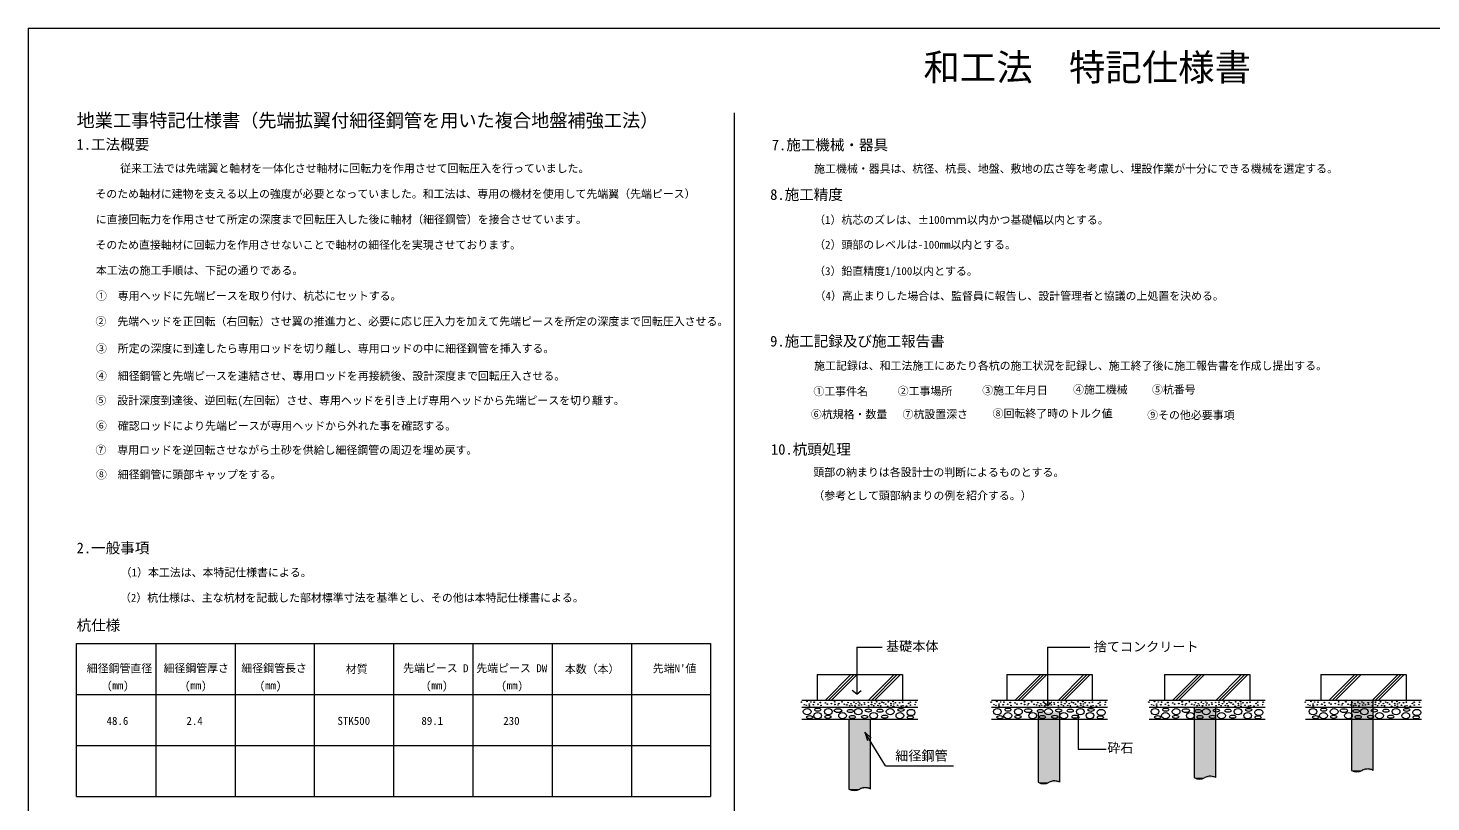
# Model space of a CAD drawing. Units: millimetres, scale not verified. Extents: x -18644 to 27889, y -13314 to 13091.
# Drawn here: x -18644 to 6098, y -561 to 13091 of the extents above; entities that cross this region are included whole.
import ezdxf
from ezdxf.enums import TextEntityAlignment as Align

# ---------------------------------------------------------------- set-up
doc = ezdxf.new("R2010")
doc.units = ezdxf.units.MM
doc.header["$LTSCALE"] = 100
for name, color, linetype, lineweight in [('0-0', 7, 'Continuous', 18), ('0-2', 7, 'Continuous', 18), ('0-3', 2, 'Continuous', 18)]:
    doc.layers.add(name, color=color, linetype=linetype, lineweight=lineweight)
doc.styles.add('ＭＳ ゴシック', font='')
doc.styles.get('ＭＳ ゴシック').set_extended_font_data('MS Gothic')

msp = doc.modelspace()

# ---------------------------------------------------------------- hatches: boundary and pattern name
at = {"layer": '0-0'}
for points in [[(4959.2, 19.9, 0.10158), (4886.2, -4.4)], [(5077.5, -4.4, 0.16196), (4959.2, 19.9)], [(-827.9, -214.8, 0.26795), (-636.6, -214.8)], [(-563.6, -190.5, 0.10158), (-636.6, -214.8)], [(-445.3, -214.8, 0.16196), (-563.6, -190.5)], [(1920.1, -131.5, 0.26795), (2111.4, -131.5)], [(2184.4, -107.3, 0.10158), (2111.4, -131.5)], [(2302.7, -131.5, 0.16196), (2184.4, -107.3)], [(4694.9, -4.4, 0.26795), (4886.2, -4.4)], [(-4166.8, -333.2, 0.26795), (-3975.5, -333.2)], [(-3902.5, -308.9, 0.10158), (-3975.5, -333.2)], [(-3784.2, -333.2, 0.16196), (-3902.5, -308.9)]]:
    msp.add_hatch(color=8, dxfattribs=at).paths.add_polyline_path(points)

# ---------------------------------------------------------------- linework, layer by layer
at = {"layer": '0-0', "color": 4}
for p, q in [((-4026.9, 2169.8), (-4026.9, 1341.5)), ((-4026.9, 2169.8), (-3581.5, 2169.8)), ((-665.4, 2169.8), (81.9, 2169.8)), ((-665.4, 2169.8), (-665.4, 1137)), ((-4026.9, 1341.5), (-4110.6, 1407.5)), ((-4026.9, 1341.5), (-3949.4, 1407.6)), ((-665.4, 1137), (-749.1, 1202.9)), ((-665.4, 1137), (-588, 1203)), ((-121.4, 976.2), (-131.7, 923.8)), ((-121.4, 976.2), (-121.4, 368.2)), ((-121.4, 976.2), (-111.6, 924.3)), ((-3883.5, 668.4), (-3771.9, 562.4)), ((-121.4, 368.2), (367.5, 368.2)), ((-3519.5, 74), (-3149.9, 74)), ((-3149.9, 74), (-2323.4, 74))]:
    msp.add_line(p, q, dxfattribs=at)
at = {"layer": '0-0'}
for p, q in [((-4727.5, 1685.8), (-4727.5, 1228.6)), ((-4727.5, 1685.8), (-3223.5, 1685.8)), ((-4587.3, 1228.6), (-4130.1, 1685.8)), ((-4532.8, 1228.6), (-4075.7, 1685.8)), ((-4478.4, 1228.6), (-4021.3, 1685.8)), ((-3825.3, 1228.6), (-3368.1, 1685.8)), ((-3770.9, 1228.6), (-3313.7, 1685.8)), ((-3716.4, 1228.6), (-3259.3, 1685.8)), ((-3223.5, 1685.8), (-3223.5, 1228.6)), ((-1381, 1685.8), (-1381, 1228.6)), ((-1381, 1685.8), (123, 1685.8)), ((-1240.7, 1228.6), (-783.6, 1685.8)), ((-1186.3, 1228.6), (-729.1, 1685.8)), ((-1131.8, 1228.6), (-674.7, 1685.8)), ((-478.7, 1228.6), (-21.6, 1685.8)), ((-424.3, 1228.6), (32.8, 1685.8)), ((-369.9, 1228.6), (87.3, 1685.8)), ((123, 1685.8), (123, 1228.6)), ((1399.7, 1685.8), (1399.7, 1228.6)), ((1399.7, 1685.8), (2903.7, 1685.8)), ((1539.9, 1228.6), (1997.1, 1685.8)), ((1594.4, 1228.6), (2051.5, 1685.8)), ((1648.8, 1228.6), (2105.9, 1685.8)), ((2301.9, 1228.6), (2759.1, 1685.8)), ((2356.3, 1228.6), (2813.5, 1685.8)), ((2410.8, 1228.6), (2867.9, 1685.8)), ((2903.7, 1685.8), (2903.7, 1228.6)), ((4158.9, 1685.8), (4158.9, 1228.6)), ((4158.9, 1685.8), (5662.9, 1685.8)), ((4299.2, 1228.6), (4756.3, 1685.8)), ((4353.6, 1228.6), (4810.7, 1685.8)), ((4408, 1228.6), (4865.2, 1685.8)), ((5061.2, 1228.6), (5518.3, 1685.8)), ((5115.6, 1228.6), (5572.7, 1685.8)), ((5170, 1228.6), (5627.1, 1685.8)), ((5662.9, 1685.8), (5662.9, 1228.6)), ((-2952.1, 1228.6), (-4998.9, 1228.6)), ((-2952.1, 1107.5), (-4998.9, 1107.5)), ((394.4, 1228.6), (-1652.3, 1228.6)), ((394.4, 1107.5), (-1652.3, 1107.5)), ((-827.9, 1018), (-827.9, -214.8)), ((-445.3, -214.8), (-445.3, 1018)), ((3175.1, 1228.6), (1128.3, 1228.6)), ((3175.1, 1107.5), (1128.3, 1107.5)), ((1920.1, 1101.3), (1920.1, -131.5)), ((2302.7, -131.5), (2302.7, 1101.3)), ((5934.3, 1228.6), (3887.5, 1228.6)), ((5934.3, 1107.5), (3887.5, 1107.5)), ((4694.9, 1228.5), (4694.9, -4.4)), ((5077.5, -4.4), (5077.5, 1228.5)), ((-4998.9, 899.1), (-2952.1, 899.1)), ((-4166.8, 899.7), (-4166.8, -333.2)), ((-3784.2, -333.2), (-3784.2, 899.7)), ((-1652.3, 899.1), (394.4, 899.1)), ((1128.3, 899.1), (3175.1, 899.1)), ((3887.5, 899.1), (5934.3, 899.1))]:
    msp.add_line(p, q, dxfattribs=at)
at = {"layer": '0-0', "color": 4}
msp.add_lwpolyline([(-3519.5, 74), (-3883.5, 668.4), (-3839.8, 520.8)], dxfattribs=at)
at = {"layer": '0-0'}
for centre in [(-5004.4, 1201.2), (-4954.2, 1154.7), (-4918.9, 1143.6), (-4904, 1212.4), (-4866.8, 1165.9), (-4865, 1134.3), (-4838.9, 1203.1), (-4792.5, 1152.9), (-4779.5, 1199.3), (-4712.5, 1162.2), (-4669.8, 1193.8), (-4656.8, 1141.7), (-4582.4, 1186.3), (-4549, 1164), (-4474.6, 1175.2), (-4417, 1204.9), (-4413.3, 1158.5), (-4359.4, 1149.2), (-4344.5, 1175.2), (-4288.8, 1204.9), (-4247.9, 1162.2), (-4203.3, 1151), (-4182.8, 1191.9), (-4153.1, 1136.2), (-4130.8, 1171.5), (-4112.2, 1143.6), (-4076.9, 1199.3), (-4058.3, 1134.3), (-4043.4, 1173.3), (-4002.6, 1203.1), (-3991.4, 1147.3), (-3976.5, 1182.6), (-3944.9, 1151), (-3894.7, 1190.1), (-3889.2, 1162.2), (-3826, 1195.6), (-3818.5, 1136.2), (-3768.4, 1158.5), (-3766.5, 1199.3), (-3729.3, 1136.2), (-3705.2, 1173.3), (-3677.3, 1204.9), (-3655, 1141.7), (-3627.1, 1175.2), (-3606.7, 1134.3), (-3586.2, 1201.2), (-3552.8, 1188.2), (-3517.4, 1162.2), (-3482.1, 1126.9), (-3472.8, 1204.9), (-3426.4, 1177), (-3422.7, 1145.4), (-3387.3, 1210.5), (-3379.9, 1126.9), (-3378, 1167.8), (-3346.5, 1188.2), (-3307.4, 1145.4), (-3272.1, 1188.2), (-3244.2, 1128.7), (-3220.1, 1199.3), (-3210.8, 1138), (-3151.3, 1128.7), (-3114.1, 1177), (-3084.4, 1197.5), (-3082.5, 1147.3), (-2998.9, 1154.7), (-2987.7, 1197.5), (-1657.8, 1201.2), (-1607.6, 1154.7), (-1572.3, 1143.6), (-1557.4, 1212.4), (-1520.3, 1165.9), (-1518.4, 1134.3), (-1492.4, 1203.1), (-1445.9, 1152.9), (-1432.9, 1199.3), (-1366, 1162.2), (-1323.2, 1193.8), (-1310.2, 1141.7), (-1235.9, 1186.3), (-1202.4, 1164), (-1128.1, 1175.2), (-1070.5, 1204.9), (-1066.7, 1158.5), (-1012.8, 1149.2), (-998, 1175.2), (-942.2, 1204.9), (-901.3, 1162.2), (-856.7, 1151), (-836.3, 1191.9), (-806.5, 1136.2), (-784.2, 1171.5), (-765.7, 1143.6), (-730.3, 1199.3), (-711.8, 1134.3), (-696.9, 1173.3), (-656, 1203.1), (-644.8, 1147.3), (-630, 1182.6), (-598.4, 1151), (-548.2, 1190.1), (-542.6, 1162.2), (-479.4, 1195.6), (-472, 1136.2), (-421.8, 1158.5), (-419.9, 1199.3), (-382.8, 1136.2), (-358.6, 1173.3), (-330.7, 1204.9), (-308.4, 1141.7), (-280.5, 1175.2), (-260.1, 1134.3), (-239.7, 1201.2), (-206.2, 1188.2), (-170.9, 1162.2), (-135.6, 1126.9), (-126.3, 1204.9), (-79.8, 1177), (-76.1, 1145.4), (-40.8, 1210.5), (-33.3, 1126.9), (-31.5, 1167.8), (0.1, 1188.2), (39.1, 1145.4), (74.5, 1188.2), (102.3, 1128.7), (126.5, 1199.3), (135.8, 1138), (195.3, 1128.7), (232.4, 1177), (262.2, 1197.5), (264, 1147.3), (347.7, 1154.7), (358.8, 1197.5), (1122.8, 1201.2), (1173, 1154.7), (1208.3, 1143.6), (1223.2, 1212.4), (1260.4, 1165.9), (1262.2, 1134.3), (1288.3, 1203.1), (1334.7, 1152.9), (1347.7, 1199.3), (1414.6, 1162.2), (1457.4, 1193.8), (1470.4, 1141.7), (1544.7, 1186.3), (1578.2, 1164), (1652.5, 1175.2), (1710.2, 1204.9), (1713.9, 1158.5), (1767.8, 1149.2), (1782.7, 1175.2), (1838.4, 1204.9), (1879.3, 1162.2), (1923.9, 1151), (1944.4, 1191.9), (1974.1, 1136.2), (1996.4, 1171.5), (2015, 1143.6), (2050.3, 1199.3), (2068.9, 1134.3), (2083.8, 1173.3), (2124.6, 1203.1), (2135.8, 1147.3), (2150.7, 1182.6), (2182.3, 1151), (2232.4, 1190.1), (2238, 1162.2), (2301.2, 1195.6), (2308.6, 1136.2), (2358.8, 1158.5), (2360.7, 1199.3), (2397.9, 1136.2), (2422, 1173.3), (2449.9, 1204.9), (2472.2, 1141.7), (2500.1, 1175.2), (2520.5, 1134.3), (2541, 1201.2), (2574.4, 1188.2), (2609.7, 1162.2), (2645.1, 1126.9), (2654.4, 1204.9), (2700.8, 1177), (2704.5, 1145.4), (2739.8, 1210.5), (2747.3, 1126.9), (2749.1, 1167.8), (2780.7, 1188.2), (2819.8, 1145.4), (2855.1, 1188.2), (2883, 1128.7), (2907.1, 1199.3), (2916.4, 1138), (2975.9, 1128.7), (3013.1, 1177), (3042.8, 1197.5), (3044.7, 1147.3), (3128.3, 1154.7), (3139.5, 1197.5), (3882.1, 1201.2), (3932.3, 1154.7), (3967.6, 1143.6), (3982.4, 1212.4), (4019.6, 1165.9), (4021.5, 1134.3), (4047.5, 1203.1), (4094, 1152.9), (4107, 1199.3), (4173.9, 1162.2), (4216.6, 1193.8), (4229.6, 1141.7), (4304, 1186.3), (4337.4, 1164), (4411.8, 1175.2), (4469.4, 1204.9), (4473.1, 1158.5), (4527, 1149.2), (4541.9, 1175.2), (4597.7, 1204.9), (4638.5, 1162.2), (4683.2, 1151), (4703.6, 1191.9), (4733.3, 1136.2), (4755.6, 1171.5), (4774.2, 1143.6), (4809.5, 1199.3), (4828.1, 1134.3), (4843, 1173.3), (4883.9, 1203.1), (4895, 1147.3), (4909.9, 1182.6), (4941.5, 1151), (4991.7, 1190.1), (4997.3, 1162.2), (5060.5, 1195.6), (5067.9, 1136.2), (5118.1, 1158.5), (5119.9, 1199.3), (5157.1, 1136.2), (5181.3, 1173.3), (5209.1, 1204.9), (5231.4, 1141.7), (5259.3, 1175.2), (5279.8, 1134.3), (5300.2, 1201.2), (5333.7, 1188.2), (5369, 1162.2), (5404.3, 1126.9), (5413.6, 1204.9), (5460.1, 1177), (5463.8, 1145.4), (5499.1, 1210.5), (5506.5, 1126.9), (5508.4, 1167.8), (5540, 1188.2), (5579, 1145.4), (5614.3, 1188.2), (5642.2, 1128.7), (5666.4, 1199.3), (5675.7, 1138), (5735.1, 1128.7), (5772.3, 1177), (5802, 1197.5), (5803.9, 1147.3), (5887.5, 1154.7), (5898.7, 1197.5)]:
    msp.add_circle(centre, 5, dxfattribs=at)
for centre, start, end in [((4981.9, -170.1), 96.79905, 120), ((4981.9, -170.1), 60, 96.79905), ((-732.3, -49.1), 240, 300), ((-541, -380.5), 96.79905, 120), ((-541, -380.5), 60, 96.79905), ((2015.7, 34.1), 240, 300), ((2207, -297.2), 96.79905, 120), ((2207, -297.2), 60, 96.79905), ((4790.6, 161.3), 240, 300), ((-4071.2, -167.5), 240, 300), ((-3879.9, -498.9), 96.79905, 120), ((-3879.9, -498.9), 60, 96.79905)]:
    msp.add_arc(centre, 191.3, start, end, dxfattribs=at)
for centre, major_axis, ratio in [((-4902.4, 1033.6), (68.6, 0), 0.8), ((-4718.1, 963.1), (68.6, 0), 0.8), ((-4716.9, 1066.4), (54.8, 0), 0.5), ((-4531, 1033.6), (68.6, 0), 0.8), ((-4359.2, 1049.9), (65.2, 0), 0.5), ((-4278.9, 963.1), (68.6, 0), 0.8), ((-4142.3, 1043.3), (54.8, 0), 0.5), ((-3999.6, 1033.6), (68.6, 0), 0.8), ((-3822.7, 1053.2), (54.8, 0), 0.5), ((-3731.2, 963.1), (68.6, 0), 0.8), ((-3617.4, 1048.2), (54.8, 0), 0.5), ((-3438.4, 1033.6), (68.6, 0), 0.8), ((-3267.6, 963.1), (68.6, 0), 0.8), ((-3249.9, 1063.1), (54.8, 0), 0.5), ((-3072.4, 1017.4), (68.6, 0), 0.8), ((-1548.7, 1033.6), (68.6, 0), 0.8), ((-1364.3, 963.1), (68.6, 0), 0.8), ((-1363.1, 1066.4), (54.8, 0), 0.5), ((-1177.3, 1033.6), (68.6, 0), 0.8), ((-1005.5, 1049.9), (65.2, 0), 0.5), ((-925.1, 963.1), (68.6, 0), 0.8), ((-788.6, 1043.3), (54.8, 0), 0.5), ((-645.9, 1033.6), (68.6, 0), 0.8), ((-469, 1053.2), (54.8, 0), 0.5), ((-377.5, 963.1), (68.6, 0), 0.8), ((-263.7, 1048.2), (54.8, 0), 0.5), ((-84.7, 1033.6), (68.6, 0), 0.8), ((86.1, 963.1), (68.6, 0), 0.8), ((103.9, 1063.1), (54.8, 0), 0.5), ((281.3, 1017.4), (68.6, 0), 0.8), ((1232.3, 1033.6), (68.6, 0), 0.8), ((1416.7, 963.1), (68.6, 0), 0.8), ((1417.9, 1066.4), (54.8, 0), 0.5), ((1603.7, 1033.6), (68.6, 0), 0.8), ((1775.5, 1049.9), (65.2, 0), 0.5), ((1855.9, 963.1), (68.6, 0), 0.8), ((1992.4, 1043.3), (54.8, 0), 0.5), ((2135.1, 1033.6), (68.6, 0), 0.8), ((2312, 1053.2), (54.8, 0), 0.5), ((2403.5, 963.1), (68.6, 0), 0.8), ((2517.3, 1048.2), (54.8, 0), 0.5), ((2696.3, 1033.6), (68.6, 0), 0.8), ((2867.1, 963.1), (68.6, 0), 0.8), ((2884.9, 1063.1), (54.8, 0), 0.5), ((3062.3, 1017.4), (68.6, 0), 0.8), ((4019.5, 1033.6), (68.6, 0), 0.8), ((4203.8, 963.1), (68.6, 0), 0.8), ((4205, 1066.4), (54.8, 0), 0.5), ((4390.9, 1033.6), (68.6, 0), 0.8), ((4562.7, 1049.9), (65.2, 0), 0.5), ((4643, 963.1), (68.6, 0), 0.8), ((4779.6, 1043.3), (54.8, 0), 0.5), ((4922.3, 1033.6), (68.6, 0), 0.8), ((5099.2, 1053.2), (54.8, 0), 0.5), ((5190.7, 963.1), (68.6, 0), 0.8), ((5304.5, 1048.2), (54.8, 0), 0.5), ((5483.5, 1033.6), (68.6, 0), 0.8), ((5654.3, 963.1), (68.6, 0), 0.8), ((5672, 1063.1), (54.8, 0), 0.5), ((5849.5, 1017.4), (68.6, 0), 0.8), ((-4857.6, 935.6), (54.8, 0), 0.5), ((-4538, 940.6), (54.8, 0), 0.5), ((-4107.5, 937.3), (54.8, 0), 0.5), ((-3889, 940.6), (54.8, 0), 0.5), ((-3534.6, 942.3), (54.8, 0), 0.5), ((-3084.3, 930.7), (54.8, 0), 0.5), ((-1503.9, 935.6), (54.8, 0), 0.5), ((-1184.3, 940.6), (54.8, 0), 0.5), ((-753.8, 937.3), (54.8, 0), 0.5), ((-535.3, 940.6), (54.8, 0), 0.5), ((-180.9, 942.3), (54.8, 0), 0.5), ((269.4, 930.7), (54.8, 0), 0.5), ((1277.1, 935.6), (54.8, 0), 0.5), ((1596.7, 940.6), (54.8, 0), 0.5), ((2027.2, 937.3), (54.8, 0), 0.5), ((2245.7, 940.6), (54.8, 0), 0.5), ((2600.1, 942.3), (54.8, 0), 0.5), ((3050.4, 930.7), (54.8, 0), 0.5), ((4064.3, 935.6), (54.8, 0), 0.5), ((4383.9, 940.6), (54.8, 0), 0.5), ((4814.4, 937.3), (54.8, 0), 0.5), ((5032.9, 940.6), (54.8, 0), 0.5), ((5387.3, 942.3), (54.8, 0), 0.5), ((5837.6, 930.7), (54.8, 0), 0.5)]:
    msp.add_ellipse(centre, major_axis=major_axis, ratio=ratio, dxfattribs=at)
at = {"layer": '0-0', "color": 8}
for points in [[(-827.9, 1018), (-827.9, -214.8), (-445.3, 1018), (-445.3, -214.8)], [(1920.1, 1101.3), (1920.1, -131.5), (2302.7, 1101.3), (2302.7, -131.5)], [(4694.9, 1228.5), (4694.9, -4.4), (5077.5, 1228.5), (5077.5, -4.4)], [(-4166.8, 899.7), (-4166.8, -333.2), (-3784.2, 899.7), (-3784.2, -333.2)]]:
    msp.add_solid(points, dxfattribs=at)
at = {"layer": '0-2'}
msp.add_line((-6190.8, 11594.4), (-6190.8, -11348.6), dxfattribs=at)
at = {"layer": '0-2', "color": 2}
msp.add_line((-17788.8, 432.4), (-6605.7, 432.4), dxfattribs=at)
at = {"layer": '0-2'}
for points in [[(-18644, 13091.1), (-18644, -13314.5), (18715.5, -13314.5)], [(-18644, 13091.1), (18715.5, 13091.1), (18715.5, -13314.5)]]:
    msp.add_lwpolyline(points, dxfattribs=at)
at = {"layer": '0-3'}
for p, q in [((-17788.8, 2231.8), (-6605.7, 2231.8)), ((-17788.8, -467.4), (-17788.8, 2231.8)), ((-16390.9, 2231.8), (-16390.9, -467.4)), ((-14993, 2231.8), (-14993, -467.4)), ((-13595.1, 2231.8), (-13595.1, -467.4)), ((-12197.2, 2231.8), (-12197.2, -467.4)), ((-10799.3, 2231.8), (-10799.3, -467.4)), ((-9401.5, 2231.8), (-9401.5, -467.4)), ((-8003.6, 2231.8), (-8003.6, -467.4)), ((-6605.7, 2231.8), (-6605.7, -467.4)), ((-17788.8, 1332.1), (-6605.7, 1332.1)), ((-17788.8, -467.4), (-6605.7, -467.4))]:
    msp.add_line(p, q, dxfattribs=at)

# ---------------------------------------------------------------- texts
at = {"layer": '0-0', "style": 'ＭＳ ゴシック'}
for s, p in [('に直接回転力を作用させて所定の深度まで回転圧入した後に軸材（細径鋼管）を接合させています。', (-17449.4, 9602.5)), ('②工事場所', (-3305.9, 6573.4)), ('③施工年月日', (-1815.8, 6586.1)), ('④施工機械', (-213.3, 6600.1)), ('⑤杭番号', (1178.4, 6600.1)), ('⑥杭規格・数量', (-4838.1, 6164.4)), ('⑦杭設置深さ', (-3221.5, 6164.4)), ('⑧回転終了時のトルク値', (-1633.1, 6178.4)), ('⑨その他必要事項', (1094.1, 6150.3)), ('材質', (-13039.6, 1671.5)), ('(mm)', (-17252.4, 1382)), ('(mm)', (-15877.9, 1382)), ('(mm)', (-14559.3, 1382)), ('(mm)', (-11626.2, 1382)), ('(mm)', (-10298.6, 1382))]:
    msp.add_text(s, height=141.1, dxfattribs=at).set_placement(p, align=Align.BOTTOM_LEFT)
at = {"layer": '0-0', "color": 4, "style": 'ＭＳ ゴシック'}
for s, p in [('基礎本体', (-3511, 2052)), ('捨てコンクリート', (152.5, 2043.3)), ('砕石', (389.1, 257.9)), ('細径鋼管', (-3349.8, 120))]:
    msp.add_text(s, height=169.3, dxfattribs=at).set_placement(p, align=Align.BOTTOM_LEFT)
at = {"layer": '0-2', "style": 'ＭＳ ゴシック'}
for s, height, p in [('和工法\u3000特記仕様書', 470.3, (-2850.7, 12022)), ('地業工事特記仕様書（先端拡翼付細径鋼管を用いた複合地盤補強工法）', 235.1, (-17788.8, 11273.7)), ('1.工法概要', 188.1, (-17788.8, 10888)), ('7.施工機械・器具', 188.1, (-5527.7, 10878.5)), ('従来工法では先端翼と軸材を一体化させ軸材に回転力を作用させて回転圧入を行っていました。', 141.1, (-17019.1, 10502.3)), ('施工機械・器具は、杭径、杭長、地盤、敷地の広さ等を考慮し、埋設作業が十分にできる機械を選定する。', 141.1, (-4779.5, 10497.3)), ('そのため軸材に建物を支える以上の強度が必要となっていました。和工法は、専用の機材を使用して先端翼（先端ピース）', 141.1, (-17457.1, 10052.4)), ('8.施工精度', 188.1, (-5556, 10003.2)), ('（1）杭芯のズレは、±100ｍｍ以内かつ基礎幅以内とする。', 141.1, (-4779.5, 9593.8)), ('そのため直接軸材に回転力を作用させないことで軸材の細径化を実現させております。', 141.1, (-17455.9, 9152.7)), ('（2）頭部のレベルは-100mm以内とする。', 141.1, (-4779.5, 9156.2)), ('本工法の施工手順は、下記の通りである。', 141.1, (-17446.8, 8702.8)), ('（3）鉛直精度1/100以内とする。', 141.1, (-4779.5, 8690.3)), ('①\u3000専用ヘッドに先端ピースを取り付け、杭芯にセットする。', 141.1, (-17446.8, 8253)), ('（4）高止まりした場合は、監督員に報告し、設計管理者と協議の上処置を決める。', 141.1, (-4771.6, 8252.7)), ('②\u3000先端ヘッドを正回転（右回転）させ翼の推進力と、必要に応じ圧入力を加えて先端ピースを所定の深度まで回転圧入させる。', 141.1, (-17455.9, 7803.1)), ('9.施工記録及び施工報告書', 188.1, (-5556, 7416.8)), ('③\u3000所定の深度に到達したら専用ロッドを切り離し、専用ロッドの中に細径鋼管を挿入する。', 141.1, (-17446.8, 7324.4)), ('施工記録は、和工法施工にあたり各杭の施工状況を記録し、施工終了後に施工報告書を作成し提出する。', 141.1, (-4779.5, 7021.5)), ('④\u3000細径鋼管と先端ピースを連結させ、専用ロッドを再接続後、設計深度まで回転圧入させる。', 141.1, (-17446.8, 6840.8)), ('①工事件名', 141.1, (-4793.6, 6569.7)), ('⑤\u3000設計深度到達後、逆回転(左回転）させ、専用ヘッドを引き上げ専用ヘッドから先端ピースを切り離す。', 141.1, (-17455.9, 6408.9)), ('⑥\u3000確認ロッドにより先端ピースが専用ヘッドから外れた事を確認する。', 141.1, (-17446.8, 5960.4)), ('⑦\u3000専用ロッドを逆回転させながら土砂を供給し細径鋼管の周辺を埋め戻す。', 141.1, (-17455.9, 5534.1)), ('10.杭頭処理', 188.1, (-5541.8, 5508.6)), ('⑧\u3000細径鋼管に頭部キャップをする。', 141.1, (-17446.8, 5100.6)), ('頭部の納まりは各設計士の判断によるものとする。', 141.1, (-4793.6, 5141.6)), ('（参考として頭部納まりの例を紹介する。）', 141.1, (-4793.6, 4730.5)), ('2.一般事項', 188.1, (-17787.8, 3769.7)), ('（1）本工法は、本特記仕様書による。', 141.1, (-17010, 3374.4)), ('（2）杭仕様は、主な杭材を記載した部材標準寸法を基準とし、その他は本特記仕様書による。', 141.1, (-17022.7, 2928.1)), ('杭仕様', 188.1, (-17787.8, 2405.3))]:
    msp.add_text(s, height=height, dxfattribs=at).set_placement(p, align=Align.BOTTOM_LEFT)
at = {"layer": '0-3', "color": 7, "style": 'ＭＳ ゴシック'}
for s, p in [('細径鋼管直径', (-17608.8, 1683.5)), ('細径鋼管厚さ', (-16254.7, 1685.7)), ('細径鋼管長さ', (-14882.3, 1685.7)), ('先端ピース D', (-12029.8, 1685.7)), ('先端ピース DW', (-10738.2, 1685.7)), ('本数（本）', (-9177.4, 1671.5)), ("先端N'値", (-7625.6, 1680.5)), ('48.6', (-17259.6, 756.6)), ('2.4', (-15851, 756.6)), ('STK500', (-13186.9, 756.6)), ('89.1', (-11706.9, 756.6)), ('230', (-10262.7, 756.6))]:
    msp.add_text(s, height=141.1, dxfattribs=at).set_placement(p, align=Align.BOTTOM_LEFT)

doc.saveas('drawing.dxf')
